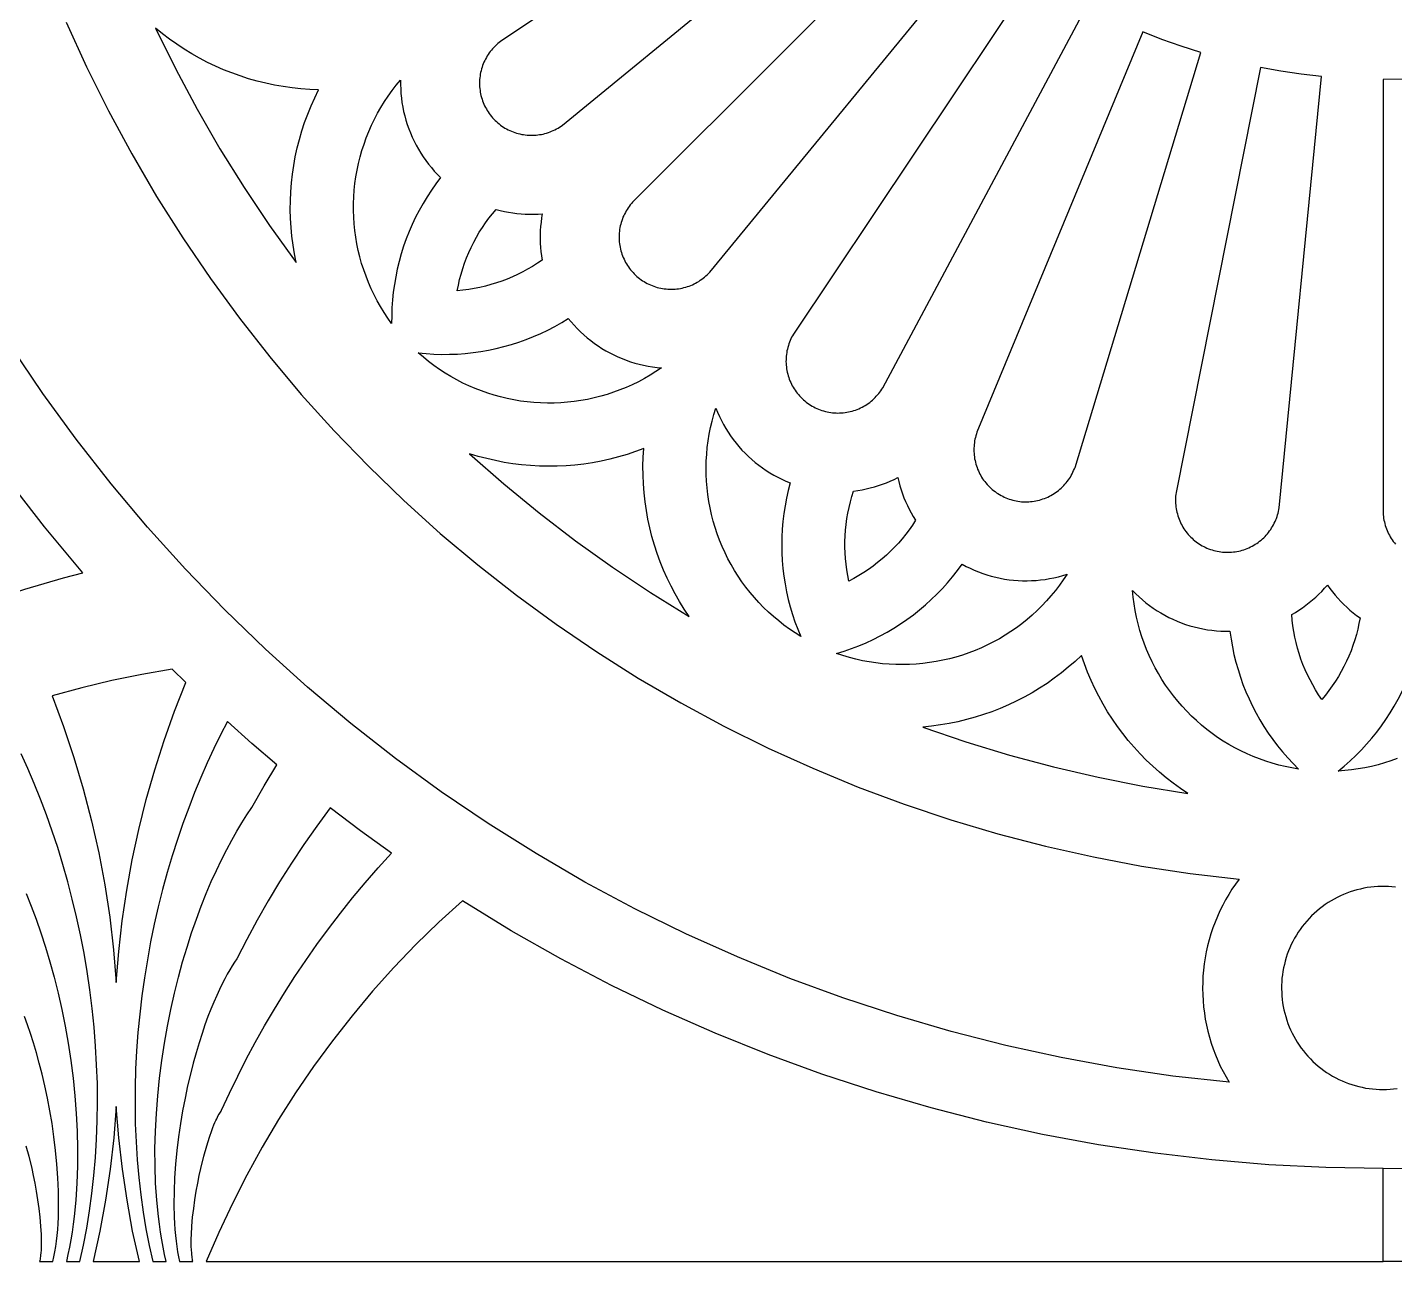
# Model space of a CAD drawing. Header units: millimetres. Extents: x 4241 to 4790, y 640 to 1600.
# Drawn here: x 4343.6 to 4516.7, y 1087.1 to 1243.5 of the extents above; entities that cross this region are included whole.
import ezdxf

# ---------------------------------------------------------------- set-up
doc = ezdxf.new("R2010")
doc.units = ezdxf.units.MM
doc.layers.add('Layer 05', color=12, linetype='Continuous', true_color=0xde0000)

msp = doc.modelspace()

# ---------------------------------------------------------------- linework, layer by layer
at = {"layer": 'Layer 05'}
for points in [[(4449.13, 1272.21), (4403.48, 1241.71)], [(4411.34, 1231.12), (4453.78, 1265.95)], [(4459.02, 1260.17), (4420.19, 1221.34)], [(4429.97, 1212.49), (4464.8, 1254.93)], [(4471.06, 1250.28), (4440.56, 1204.63)], [(4451.88, 1197.85), (4477.76, 1246.27)], [(4348.49, 1244.16), (4351.06, 1238.5), (4353.83, 1232.92), (4356.78, 1227.45), (4359.91, 1222.07), (4363.23, 1216.81), (4366.73, 1211.66), (4370.4, 1206.64), (4374.25, 1201.75), (4378.25, 1196.99), (4382.42, 1192.37), (4386.75, 1187.89), (4391.22, 1183.57), (4395.84, 1179.4), (4400.6, 1175.4), (4405.49, 1171.55), (4410.52, 1167.88), (4415.66, 1164.38), (4420.92, 1161.06), (4426.3, 1157.93), (4431.77, 1154.97), (4437.35, 1152.21), (4443.01, 1149.64), (4448.76, 1147.27), (4454.59, 1145.09), (4460.49, 1143.11), (4466.46, 1141.34), (4472.48, 1139.77), (4478.55, 1138.41), (4484.66, 1137.26), (4490.81, 1136.32), (4496.99, 1135.59)], [(4380.43, 1235.59), (4379.31, 1235.63), (4378.19, 1235.71), (4377.07, 1235.83), (4375.95, 1235.98), (4374.85, 1236.18), (4373.75, 1236.41), (4372.65, 1236.68), (4371.57, 1236.98), (4370.5, 1237.33), (4369.44, 1237.71), (4368.4, 1238.13), (4367.37, 1238.58), (4366.35, 1239.06), (4365.36, 1239.59), (4364.38, 1240.14), (4363.42, 1240.73), (4362.48, 1241.35), (4361.57, 1242), (4360.67, 1242.69), (4359.8, 1243.4)], [(4359.8, 1243.4), (4362.35, 1238.21), (4365.07, 1233.11), (4367.95, 1228.11), (4371.01, 1223.2), (4374.22, 1218.4), (4377.6, 1213.71)], [(4403.48, 1241.71), (4403.3, 1241.57), (4403.12, 1241.43), (4402.95, 1241.28), (4402.79, 1241.12), (4402.63, 1240.96), (4402.47, 1240.79), (4402.33, 1240.62), (4402.18, 1240.44), (4402.05, 1240.26), (4401.92, 1240.07), (4401.8, 1239.88), (4401.68, 1239.68), (4401.57, 1239.48), (4401.47, 1239.28), (4401.37, 1239.07), (4401.28, 1238.86), (4401.2, 1238.65), (4401.13, 1238.43), (4401.06, 1238.22), (4401.01, 1238), (4400.95, 1237.77), (4400.91, 1237.55), (4400.88, 1237.33), (4400.85, 1237.1), (4400.83, 1236.87), (4400.82, 1236.65), (4400.81, 1236.42), (4400.82, 1236.19), (4400.83, 1235.96), (4400.85, 1235.74), (4400.88, 1235.51), (4400.91, 1235.29), (4400.95, 1235.06), (4401, 1234.84), (4401.06, 1234.62), (4401.13, 1234.4), (4401.2, 1234.19), (4401.28, 1233.97), (4401.37, 1233.76), (4401.46, 1233.56), (4401.57, 1233.35), (4401.68, 1233.15), (4401.79, 1232.96), (4401.91, 1232.77), (4402.04, 1232.58), (4402.18, 1232.39), (4402.32, 1232.22), (4402.47, 1232.04), (4402.62, 1231.88), (4402.78, 1231.71), (4402.95, 1231.56), (4403.12, 1231.41), (4403.29, 1231.26), (4403.47, 1231.12), (4403.66, 1230.99), (4403.85, 1230.86), (4404.04, 1230.74), (4404.24, 1230.63), (4404.44, 1230.52), (4404.65, 1230.43), (4404.85, 1230.33), (4405.07, 1230.25), (4405.28, 1230.17), (4405.5, 1230.1), (4405.72, 1230.04), (4405.94, 1229.99), (4406.16, 1229.94), (4406.38, 1229.9), (4406.61, 1229.87), (4406.84, 1229.84), (4407.06, 1229.83), (4407.29, 1229.82), (4407.52, 1229.82), (4407.75, 1229.83), (4407.97, 1229.84), (4408.2, 1229.87), (4408.42, 1229.9), (4408.65, 1229.94), (4408.87, 1229.98), (4409.09, 1230.04), (4409.31, 1230.1), (4409.53, 1230.17), (4409.74, 1230.25), (4409.95, 1230.33), (4410.16, 1230.42), (4410.37, 1230.52), (4410.57, 1230.63), (4410.77, 1230.74), (4410.96, 1230.86), (4411.15, 1230.98), (4411.34, 1231.12)], [(4484.81, 1242.93), (4463.8, 1192.21)], [(4492.16, 1240.3), (4489.68, 1241.1), (4487.23, 1241.97), (4484.81, 1242.93)], [(4476.22, 1187.76), (4492.16, 1240.3)], [(4499.72, 1238.41), (4489.01, 1184.56)], [(4507.44, 1237.26), (4504.86, 1237.56), (4502.28, 1237.94), (4499.72, 1238.41)], [(4389.68, 1205.98), (4389.19, 1206.67), (4388.72, 1207.39), (4388.27, 1208.12), (4387.85, 1208.86), (4387.46, 1209.62), (4387.09, 1210.39), (4386.75, 1211.17), (4386.44, 1211.96), (4386.15, 1212.77), (4385.89, 1213.58), (4385.66, 1214.41), (4385.46, 1215.24), (4385.28, 1216.07), (4385.14, 1216.91), (4385.02, 1217.76), (4384.94, 1218.61), (4384.88, 1219.46), (4384.85, 1220.31), (4384.86, 1221.17), (4384.89, 1222.02), (4384.95, 1222.87), (4385.04, 1223.72), (4385.16, 1224.57), (4385.31, 1225.41), (4385.48, 1226.25), (4385.69, 1227.08), (4385.92, 1227.9), (4386.19, 1228.71), (4386.48, 1229.51), (4386.79, 1230.31), (4387.14, 1231.09), (4387.51, 1231.86), (4387.91, 1232.61), (4388.33, 1233.35), (4388.78, 1234.08), (4389.25, 1234.79), (4389.75, 1235.48), (4390.27, 1236.16), (4390.82, 1236.82)], [(4390.82, 1236.82), (4390.81, 1236.25), (4390.83, 1235.67), (4390.86, 1235.1), (4390.92, 1234.53), (4390.99, 1233.97), (4391.09, 1233.4), (4391.2, 1232.84), (4391.34, 1232.28), (4391.49, 1231.73), (4391.66, 1231.19), (4391.85, 1230.65), (4392.06, 1230.11), (4392.28, 1229.59), (4392.53, 1229.07), (4392.79, 1228.56), (4393.07, 1228.06), (4393.37, 1227.57), (4393.68, 1227.09), (4394.01, 1226.62), (4394.35, 1226.17), (4394.72, 1225.72), (4395.09, 1225.29), (4395.48, 1224.87), (4395.89, 1224.47)], [(4502.06, 1182.62), (4507.44, 1237.26)], [(4523.03, 1237.26), (4520.44, 1237.05), (4517.84, 1236.92), (4515.24, 1236.88)], [(4515.24, 1236.88), (4515.24, 1181.98)], [(4377.6, 1213.71), (4377.38, 1214.81), (4377.2, 1215.92), (4377.05, 1217.04), (4376.95, 1218.16), (4376.88, 1219.28), (4376.85, 1220.41), (4376.86, 1221.53), (4376.91, 1222.65), (4377, 1223.78), (4377.12, 1224.89), (4377.29, 1226.01), (4377.49, 1227.11), (4377.73, 1228.21), (4378, 1229.3), (4378.32, 1230.38), (4378.67, 1231.45), (4379.06, 1232.51), (4379.48, 1233.55), (4379.94, 1234.58), (4380.43, 1235.59)], [(4395.89, 1224.47), (4395.29, 1223.68), (4394.72, 1222.86), (4394.17, 1222.03), (4393.66, 1221.18), (4393.17, 1220.31), (4392.72, 1219.43), (4392.29, 1218.53), (4391.9, 1217.62), (4391.53, 1216.69), (4391.2, 1215.76), (4390.9, 1214.81), (4390.63, 1213.85), (4390.4, 1212.88), (4390.2, 1211.91), (4390.03, 1210.93), (4389.89, 1209.95), (4389.79, 1208.96), (4389.72, 1207.97), (4389.69, 1206.97), (4389.68, 1205.98)], [(4420.19, 1221.34), (4420.04, 1221.17), (4419.9, 1221), (4419.76, 1220.81), (4419.63, 1220.63), (4419.51, 1220.44), (4419.39, 1220.24), (4419.28, 1220.05), (4419.17, 1219.84), (4419.07, 1219.64), (4418.98, 1219.43), (4418.9, 1219.22), (4418.83, 1219), (4418.76, 1218.78), (4418.7, 1218.57), (4418.64, 1218.34), (4418.6, 1218.12), (4418.56, 1217.9), (4418.53, 1217.67), (4418.51, 1217.44), (4418.49, 1217.22), (4418.49, 1216.99), (4418.49, 1216.76), (4418.5, 1216.53), (4418.51, 1216.31), (4418.54, 1216.08), (4418.57, 1215.86), (4418.61, 1215.63), (4418.66, 1215.41), (4418.72, 1215.19), (4418.78, 1214.97), (4418.85, 1214.75), (4418.93, 1214.54), (4419.01, 1214.33), (4419.11, 1214.12), (4419.21, 1213.92), (4419.31, 1213.72), (4419.43, 1213.52), (4419.55, 1213.33), (4419.68, 1213.14), (4419.81, 1212.95), (4419.95, 1212.77), (4420.1, 1212.6), (4420.25, 1212.43), (4420.41, 1212.26), (4420.57, 1212.11), (4420.74, 1211.95), (4420.91, 1211.81), (4421.09, 1211.66), (4421.27, 1211.53), (4421.46, 1211.4), (4421.65, 1211.28), (4421.85, 1211.17), (4422.05, 1211.06), (4422.25, 1210.96), (4422.46, 1210.86), (4422.67, 1210.78), (4422.89, 1210.7), (4423.1, 1210.62), (4423.32, 1210.56), (4423.54, 1210.5), (4423.76, 1210.45), (4423.99, 1210.41), (4424.21, 1210.38), (4424.44, 1210.35), (4424.67, 1210.33), (4424.89, 1210.32), (4425.12, 1210.32), (4425.35, 1210.33), (4425.58, 1210.34), (4425.8, 1210.36), (4426.03, 1210.39), (4426.25, 1210.42), (4426.48, 1210.47), (4426.7, 1210.52), (4426.92, 1210.58), (4427.13, 1210.65), (4427.35, 1210.72), (4427.56, 1210.8), (4427.77, 1210.89), (4427.98, 1210.99), (4428.18, 1211.09), (4428.38, 1211.2), (4428.57, 1211.32), (4428.77, 1211.45), (4428.95, 1211.58), (4429.13, 1211.71), (4429.31, 1211.86), (4429.48, 1212), (4429.65, 1212.16), (4429.81, 1212.32), (4429.97, 1212.49)], [(4398, 1210.13), (4398.14, 1210.84), (4398.3, 1211.54), (4398.49, 1212.24), (4398.69, 1212.94), (4398.93, 1213.62), (4399.18, 1214.3), (4399.46, 1214.96), (4399.76, 1215.62), (4400.08, 1216.27), (4400.43, 1216.9), (4400.79, 1217.53), (4401.18, 1218.14), (4401.59, 1218.73), (4402.01, 1219.32), (4402.46, 1219.88), (4402.93, 1220.44)], [(4402.93, 1220.44), (4403.44, 1220.3), (4403.97, 1220.18), (4404.49, 1220.08), (4405.02, 1219.99), (4405.55, 1219.92), (4406.08, 1219.87), (4406.61, 1219.84), (4407.15, 1219.82), (4407.68, 1219.82), (4408.22, 1219.84), (4408.75, 1219.87)], [(4408.75, 1219.87), (4408.67, 1219.35), (4408.6, 1218.82), (4408.54, 1218.28), (4408.51, 1217.75), (4408.49, 1217.22), (4408.49, 1216.68), (4408.5, 1216.15), (4408.54, 1215.61), (4408.59, 1215.08), (4408.66, 1214.55), (4408.74, 1214.02)], [(4408.74, 1214.02), (4408.14, 1213.61), (4407.54, 1213.22), (4406.91, 1212.86), (4406.28, 1212.51), (4405.63, 1212.18), (4404.98, 1211.88), (4404.31, 1211.6), (4403.64, 1211.34), (4402.95, 1211.11), (4402.26, 1210.9), (4401.56, 1210.71), (4400.86, 1210.54), (4400.15, 1210.4), (4399.44, 1210.29), (4398.72, 1210.2), (4398, 1210.13)], [(4393.05, 1202.26), (4394.04, 1202.16), (4395.04, 1202.1), (4396.03, 1202.07), (4397.02, 1202.08), (4398.02, 1202.11), (4399.01, 1202.19), (4400, 1202.29), (4400.98, 1202.43), (4401.96, 1202.6), (4402.93, 1202.81), (4403.9, 1203.05), (4404.85, 1203.32), (4405.8, 1203.62), (4406.74, 1203.96), (4407.66, 1204.33), (4408.57, 1204.73), (4409.47, 1205.15), (4410.35, 1205.61), (4411.22, 1206.1), (4412.06, 1206.62)], [(4412.06, 1206.62), (4412.43, 1206.18), (4412.81, 1205.75), (4413.2, 1205.33), (4413.6, 1204.93), (4414.02, 1204.54), (4414.46, 1204.17), (4414.9, 1203.81), (4415.36, 1203.46), (4415.83, 1203.14), (4416.31, 1202.83), (4416.8, 1202.53), (4417.3, 1202.25), (4417.81, 1202), (4418.33, 1201.75), (4418.86, 1201.53), (4419.39, 1201.32), (4419.94, 1201.14), (4420.48, 1200.97), (4421.04, 1200.82), (4421.59, 1200.69), (4422.15, 1200.58), (4422.72, 1200.49), (4423.29, 1200.42), (4423.86, 1200.36)], [(4440.56, 1204.63), (4440.45, 1204.43), (4440.34, 1204.23), (4440.24, 1204.03), (4440.15, 1203.82), (4440.06, 1203.61), (4439.99, 1203.39), (4439.92, 1203.18), (4439.85, 1202.96), (4439.8, 1202.74), (4439.75, 1202.51), (4439.71, 1202.29), (4439.68, 1202.06), (4439.65, 1201.84), (4439.63, 1201.61), (4439.63, 1201.38), (4439.62, 1201.16), (4439.63, 1200.93), (4439.65, 1200.7), (4439.67, 1200.47), (4439.7, 1200.25), (4439.74, 1200.02), (4439.78, 1199.8), (4439.84, 1199.58), (4439.9, 1199.36), (4439.97, 1199.14), (4440.04, 1198.93), (4440.12, 1198.72), (4440.22, 1198.51), (4440.31, 1198.3), (4440.42, 1198.1), (4440.53, 1197.9), (4440.65, 1197.71), (4440.77, 1197.52), (4440.9, 1197.33), (4441.04, 1197.15), (4441.19, 1196.97), (4441.34, 1196.8), (4441.49, 1196.64), (4441.65, 1196.48), (4441.82, 1196.32), (4441.99, 1196.17), (4442.17, 1196.03), (4442.35, 1195.89), (4442.54, 1195.76), (4442.73, 1195.64), (4442.93, 1195.52), (4443.13, 1195.41), (4443.33, 1195.31), (4443.54, 1195.21), (4443.74, 1195.12), (4443.96, 1195.04), (4444.17, 1194.97), (4444.39, 1194.9), (4444.61, 1194.84), (4444.83, 1194.79), (4445.05, 1194.75), (4445.28, 1194.71), (4445.51, 1194.68), (4445.73, 1194.66), (4445.96, 1194.65), (4446.19, 1194.64), (4446.41, 1194.65), (4446.64, 1194.66), (4446.87, 1194.67), (4447.1, 1194.7), (4447.32, 1194.74), (4447.54, 1194.78), (4447.77, 1194.83), (4447.99, 1194.88), (4448.2, 1194.95), (4448.42, 1195.02), (4448.63, 1195.1), (4448.84, 1195.19), (4449.05, 1195.28), (4449.26, 1195.38), (4449.46, 1195.49), (4449.65, 1195.61), (4449.84, 1195.73), (4450.03, 1195.86), (4450.22, 1195.99), (4450.39, 1196.13), (4450.57, 1196.28), (4450.74, 1196.43), (4450.9, 1196.59), (4451.06, 1196.76), (4451.21, 1196.93), (4451.36, 1197.1), (4451.5, 1197.28), (4451.63, 1197.47), (4451.76, 1197.65), (4451.88, 1197.85)], [(4495.74, 1109.87), (4488.62, 1110.66), (4481.52, 1111.71), (4474.47, 1112.99), (4467.47, 1114.52), (4460.52, 1116.3), (4453.64, 1118.31), (4446.83, 1120.55), (4440.1, 1123.03), (4433.47, 1125.75), (4426.93, 1128.69), (4420.49, 1131.85), (4414.17, 1135.23), (4407.97, 1138.83), (4401.9, 1142.65), (4395.96, 1146.67), (4390.17, 1150.89), (4384.53, 1155.31), (4379.04, 1159.92), (4373.71, 1164.72), (4368.56, 1169.71), (4363.58, 1174.86), (4358.78, 1180.19), (4354.16, 1185.68), (4349.74, 1191.32), (4345.52, 1197.11), (4341.5, 1203.05)], [(4423.86, 1200.36), (4423.15, 1199.89), (4422.43, 1199.43), (4421.69, 1199.01), (4420.93, 1198.61), (4420.16, 1198.23), (4419.39, 1197.88), (4418.59, 1197.56), (4417.79, 1197.27), (4416.98, 1197), (4416.16, 1196.76), (4415.33, 1196.55), (4414.5, 1196.37), (4413.66, 1196.22), (4412.81, 1196.09), (4411.96, 1196), (4411.11, 1195.93), (4410.26, 1195.9), (4409.41, 1195.89), (4408.55, 1195.91), (4407.7, 1195.97), (4406.85, 1196.05), (4406, 1196.16), (4405.16, 1196.3), (4404.32, 1196.47), (4403.49, 1196.67), (4402.67, 1196.89), (4401.85, 1197.15), (4401.05, 1197.43), (4400.25, 1197.74), (4399.47, 1198.08), (4398.69, 1198.44), (4397.93, 1198.83), (4397.19, 1199.25), (4396.46, 1199.69), (4395.74, 1200.16), (4395.04, 1200.65), (4394.36, 1201.16), (4393.7, 1201.7), (4393.05, 1202.26)], [(4441.49, 1166.34), (4440.77, 1166.79), (4440.06, 1167.27), (4439.37, 1167.77), (4438.7, 1168.3), (4438.04, 1168.85), (4437.41, 1169.42), (4436.79, 1170.01), (4436.2, 1170.62), (4435.63, 1171.26), (4435.08, 1171.91), (4434.55, 1172.58), (4434.05, 1173.27), (4433.56, 1173.98), (4433.11, 1174.7), (4432.68, 1175.44), (4432.27, 1176.19), (4431.9, 1176.95), (4431.54, 1177.73), (4431.22, 1178.52), (4430.92, 1179.32), (4430.65, 1180.13), (4430.41, 1180.95), (4430.2, 1181.78), (4430.01, 1182.61), (4429.85, 1183.45), (4429.73, 1184.3), (4429.63, 1185.15), (4429.56, 1186), (4429.52, 1186.85), (4429.51, 1187.7), (4429.53, 1188.56), (4429.58, 1189.41), (4429.66, 1190.26), (4429.77, 1191.11), (4429.9, 1191.95), (4430.07, 1192.79), (4430.26, 1193.62), (4430.49, 1194.45), (4430.74, 1195.26)], [(4430.74, 1195.26), (4430.95, 1194.73), (4431.19, 1194.21), (4431.44, 1193.7), (4431.71, 1193.19), (4431.99, 1192.69), (4432.3, 1192.21), (4432.61, 1191.73), (4432.95, 1191.27), (4433.3, 1190.82), (4433.67, 1190.38), (4434.05, 1189.95), (4434.45, 1189.54), (4434.86, 1189.14), (4435.28, 1188.76), (4435.72, 1188.39), (4436.17, 1188.03), (4436.63, 1187.69), (4437.1, 1187.37), (4437.59, 1187.06), (4438.08, 1186.78), (4438.58, 1186.5), (4439.1, 1186.25), (4439.62, 1186.01), (4440.15, 1185.79)], [(4463.8, 1192.21), (4463.73, 1191.99), (4463.66, 1191.77), (4463.6, 1191.55), (4463.55, 1191.33), (4463.51, 1191.11), (4463.48, 1190.88), (4463.45, 1190.66), (4463.43, 1190.43), (4463.42, 1190.2), (4463.41, 1189.98), (4463.42, 1189.75), (4463.43, 1189.52), (4463.45, 1189.29), (4463.48, 1189.07), (4463.51, 1188.84), (4463.56, 1188.62), (4463.61, 1188.4), (4463.67, 1188.18), (4463.73, 1187.96), (4463.81, 1187.74), (4463.89, 1187.53), (4463.98, 1187.32), (4464.07, 1187.11), (4464.17, 1186.91), (4464.28, 1186.71), (4464.4, 1186.52), (4464.52, 1186.32), (4464.65, 1186.14), (4464.79, 1185.96), (4464.93, 1185.78), (4465.08, 1185.6), (4465.23, 1185.44), (4465.39, 1185.27), (4465.56, 1185.12), (4465.73, 1184.97), (4465.91, 1184.82), (4466.09, 1184.68), (4466.27, 1184.55), (4466.46, 1184.43), (4466.66, 1184.31), (4466.85, 1184.19), (4467.06, 1184.09), (4467.26, 1183.99), (4467.47, 1183.9), (4467.68, 1183.82), (4467.9, 1183.74), (4468.11, 1183.67), (4468.33, 1183.61), (4468.55, 1183.55), (4468.78, 1183.51), (4469, 1183.47), (4469.23, 1183.44), (4469.45, 1183.41), (4469.68, 1183.4), (4469.91, 1183.39), (4470.13, 1183.39), (4470.36, 1183.4), (4470.59, 1183.42), (4470.81, 1183.44), (4471.04, 1183.47), (4471.26, 1183.51), (4471.49, 1183.56), (4471.71, 1183.61), (4471.93, 1183.68), (4472.14, 1183.75), (4472.36, 1183.82), (4472.57, 1183.91), (4472.78, 1184), (4472.98, 1184.1), (4473.18, 1184.21), (4473.38, 1184.32), (4473.58, 1184.44), (4473.76, 1184.56), (4473.95, 1184.7), (4474.13, 1184.84), (4474.3, 1184.98), (4474.48, 1185.13), (4474.64, 1185.29), (4474.8, 1185.45), (4474.95, 1185.62), (4475.1, 1185.79), (4475.24, 1185.97), (4475.38, 1186.16), (4475.51, 1186.34), (4475.63, 1186.53), (4475.75, 1186.73), (4475.85, 1186.93), (4475.96, 1187.13), (4476.05, 1187.34), (4476.14, 1187.55), (4476.22, 1187.76)], [(4421.61, 1190.15), (4420.56, 1189.76), (4419.49, 1189.4), (4418.41, 1189.08), (4417.32, 1188.8), (4416.23, 1188.56), (4415.12, 1188.35), (4414.01, 1188.18), (4412.89, 1188.05), (4411.77, 1187.96), (4410.65, 1187.9), (4409.52, 1187.89), (4408.4, 1187.91), (4407.28, 1187.98), (4406.15, 1188.08), (4405.04, 1188.21), (4403.93, 1188.39), (4402.82, 1188.61), (4401.73, 1188.86), (4400.64, 1189.15), (4399.56, 1189.48)], [(4427.37, 1168.86), (4426.74, 1169.79), (4426.15, 1170.75), (4425.59, 1171.72), (4425.07, 1172.72), (4424.57, 1173.73), (4424.12, 1174.75), (4423.69, 1175.8), (4423.31, 1176.85), (4422.96, 1177.92), (4422.65, 1179), (4422.37, 1180.1), (4422.14, 1181.19), (4421.94, 1182.3), (4421.77, 1183.41), (4421.65, 1184.53), (4421.57, 1185.65), (4421.52, 1186.78), (4421.51, 1187.9), (4421.54, 1189.03), (4421.61, 1190.15)], [(4399.56, 1189.48), (4403.9, 1185.66), (4408.36, 1181.98), (4412.95, 1178.46), (4417.65, 1175.1), (4422.46, 1171.9), (4427.37, 1168.86)], [(4350.57, 1174.39), (4345.72, 1180.21), (4341.08, 1186.2)], [(4448.19, 1184.76), (4448.72, 1184.83), (4449.25, 1184.92), (4449.78, 1185.03), (4450.3, 1185.15), (4450.81, 1185.29), (4451.32, 1185.45), (4451.83, 1185.62), (4452.33, 1185.81), (4452.82, 1186.01), (4453.31, 1186.23), (4453.79, 1186.47)], [(4453.79, 1186.47), (4453.91, 1185.95), (4454.05, 1185.43), (4454.21, 1184.92), (4454.38, 1184.42), (4454.56, 1183.91), (4454.77, 1183.42), (4454.99, 1182.93), (4455.22, 1182.45), (4455.47, 1181.98), (4455.74, 1181.52), (4456.02, 1181.06)], [(4440.15, 1185.79), (4439.9, 1184.83), (4439.68, 1183.86), (4439.5, 1182.88), (4439.35, 1181.9), (4439.23, 1180.91), (4439.15, 1179.92), (4439.1, 1178.93), (4439.08, 1177.94), (4439.1, 1176.94), (4439.15, 1175.95), (4439.24, 1174.96), (4439.36, 1173.97), (4439.51, 1172.99), (4439.69, 1172.01), (4439.91, 1171.04), (4440.16, 1170.08), (4440.45, 1169.13), (4440.76, 1168.19), (4441.11, 1167.25), (4441.49, 1166.34)], [(4447.59, 1173.36), (4447.44, 1174.06), (4447.32, 1174.78), (4447.23, 1175.49), (4447.15, 1176.21), (4447.11, 1176.93), (4447.08, 1177.65), (4447.09, 1178.38), (4447.11, 1179.1), (4447.16, 1179.82), (4447.24, 1180.54), (4447.34, 1181.26), (4447.46, 1181.97), (4447.61, 1182.67), (4447.78, 1183.38), (4447.98, 1184.07), (4448.19, 1184.76)], [(4489.01, 1184.56), (4488.98, 1184.33), (4488.96, 1184.11), (4488.95, 1183.88), (4488.94, 1183.65), (4488.94, 1183.42), (4488.95, 1183.2), (4488.97, 1182.97), (4489, 1182.74), (4489.03, 1182.52), (4489.07, 1182.29), (4489.12, 1182.07), (4489.18, 1181.85), (4489.24, 1181.63), (4489.31, 1181.42), (4489.39, 1181.2), (4489.48, 1180.99), (4489.57, 1180.78), (4489.67, 1180.58), (4489.78, 1180.38), (4489.89, 1180.18), (4490.01, 1179.99), (4490.14, 1179.8), (4490.27, 1179.62), (4490.41, 1179.44), (4490.56, 1179.26), (4490.71, 1179.09), (4490.87, 1178.93), (4491.04, 1178.77), (4491.2, 1178.62), (4491.38, 1178.47), (4491.56, 1178.33), (4491.74, 1178.2), (4491.93, 1178.07), (4492.12, 1177.95), (4492.32, 1177.83), (4492.52, 1177.73), (4492.72, 1177.63), (4492.93, 1177.53), (4493.14, 1177.45), (4493.36, 1177.37), (4493.57, 1177.3), (4493.79, 1177.23), (4494.01, 1177.18), (4494.23, 1177.13), (4494.46, 1177.09), (4494.68, 1177.05), (4494.91, 1177.03), (4495.14, 1177.01), (4495.36, 1177), (4495.59, 1177), (4495.82, 1177), (4496.05, 1177.02), (4496.27, 1177.04), (4496.5, 1177.07), (4496.72, 1177.1), (4496.95, 1177.15), (4497.17, 1177.2), (4497.39, 1177.26), (4497.6, 1177.33), (4497.82, 1177.4), (4498.03, 1177.49), (4498.24, 1177.58), (4498.45, 1177.67), (4498.65, 1177.78), (4498.85, 1177.89), (4499.04, 1178.01), (4499.23, 1178.13), (4499.42, 1178.26), (4499.6, 1178.4), (4499.78, 1178.54), (4499.95, 1178.69), (4500.12, 1178.85), (4500.28, 1179.01), (4500.43, 1179.17), (4500.58, 1179.34), (4500.73, 1179.52), (4500.86, 1179.7), (4501, 1179.89), (4501.12, 1180.08), (4501.24, 1180.27), (4501.35, 1180.47), (4501.45, 1180.68), (4501.55, 1180.88), (4501.64, 1181.09), (4501.72, 1181.3), (4501.8, 1181.52), (4501.87, 1181.73), (4501.93, 1181.95), (4501.98, 1182.18), (4502.02, 1182.4), (4502.06, 1182.62)], [(4456.02, 1181.06), (4455.63, 1180.45), (4455.21, 1179.86), (4454.78, 1179.28), (4454.33, 1178.72), (4453.85, 1178.17), (4453.36, 1177.64), (4452.86, 1177.13), (4452.33, 1176.63), (4451.79, 1176.15), (4451.23, 1175.69), (4450.66, 1175.25), (4450.07, 1174.83), (4449.47, 1174.43), (4448.85, 1174.05), (4448.23, 1173.69), (4447.59, 1173.36)], [(4515.24, 1181.98), (4515.25, 1181.75), (4515.27, 1181.52), (4515.3, 1181.3), (4515.34, 1181.07), (4515.39, 1180.85), (4515.44, 1180.63), (4515.5, 1180.41), (4515.57, 1180.19), (4515.65, 1179.98), (4515.73, 1179.77), (4515.82, 1179.56), (4515.92, 1179.35), (4516.03, 1179.15), (4516.14, 1178.95), (4516.26, 1178.76), (4516.39, 1178.57), (4516.52, 1178.38), (4516.66, 1178.2), (4516.8, 1178.03)], [(4340.81, 1171.52), (4343.24, 1172.32), (4345.68, 1173.06), (4348.12, 1173.75), (4350.57, 1174.39)], [(4446.03, 1164.19), (4446.98, 1164.48), (4447.92, 1164.8), (4448.85, 1165.16), (4449.77, 1165.54), (4450.67, 1165.96), (4451.56, 1166.4), (4452.43, 1166.88), (4453.29, 1167.38), (4454.12, 1167.92), (4454.94, 1168.48), (4455.75, 1169.07), (4456.52, 1169.69), (4457.28, 1170.33), (4458.02, 1171), (4458.73, 1171.69), (4459.42, 1172.41), (4460.09, 1173.15), (4460.72, 1173.91), (4461.34, 1174.69), (4461.92, 1175.49)], [(4475.21, 1174.23), (4474.74, 1173.52), (4474.24, 1172.82), (4473.73, 1172.14), (4473.18, 1171.48), (4472.62, 1170.84), (4472.03, 1170.22), (4471.42, 1169.62), (4470.79, 1169.04), (4470.15, 1168.49), (4469.48, 1167.95), (4468.8, 1167.44), (4468.09, 1166.95), (4467.38, 1166.49), (4466.64, 1166.05), (4465.9, 1165.64), (4465.13, 1165.26), (4464.36, 1164.9), (4463.57, 1164.56), (4462.77, 1164.26), (4461.97, 1163.98), (4461.15, 1163.73), (4460.33, 1163.51), (4459.49, 1163.32), (4458.66, 1163.15), (4457.81, 1163.02), (4456.96, 1162.91), (4456.11, 1162.83), (4455.26, 1162.79), (4454.41, 1162.77), (4453.55, 1162.78), (4452.7, 1162.82), (4451.85, 1162.89), (4451, 1162.99), (4450.16, 1163.12), (4449.32, 1163.27), (4448.48, 1163.46), (4447.66, 1163.68), (4446.84, 1163.92), (4446.03, 1164.19)], [(4461.92, 1175.49), (4462.43, 1175.22), (4462.94, 1174.97), (4463.46, 1174.74), (4463.99, 1174.52), (4464.53, 1174.32), (4465.07, 1174.14), (4465.62, 1173.98), (4466.18, 1173.84), (4466.74, 1173.72), (4467.3, 1173.61), (4467.87, 1173.53), (4468.43, 1173.47), (4469.01, 1173.42), (4469.58, 1173.4), (4470.15, 1173.39), (4470.72, 1173.41), (4471.29, 1173.44), (4471.86, 1173.49), (4472.43, 1173.57), (4473, 1173.66), (4473.56, 1173.77), (4474.11, 1173.91), (4474.67, 1174.06), (4475.21, 1174.23)], [(4503.67, 1169.12), (4504.13, 1169.39), (4504.58, 1169.68), (4505.03, 1169.98), (4505.46, 1170.29), (4505.88, 1170.62), (4506.3, 1170.96), (4506.7, 1171.31), (4507.09, 1171.68), (4507.47, 1172.05), (4507.83, 1172.44), (4508.18, 1172.85)], [(4508.18, 1172.85), (4508.5, 1172.41), (4508.82, 1171.99), (4509.16, 1171.57), (4509.51, 1171.17), (4509.88, 1170.78), (4510.25, 1170.4), (4510.64, 1170.04), (4511.04, 1169.68), (4511.46, 1169.34), (4511.88, 1169.01), (4512.31, 1168.7)], [(4504.53, 1149.54), (4503.69, 1149.68), (4502.85, 1149.85), (4502.02, 1150.05), (4501.2, 1150.28), (4500.38, 1150.54), (4499.58, 1150.82), (4498.78, 1151.13), (4498, 1151.47), (4497.23, 1151.84), (4496.47, 1152.23), (4495.72, 1152.65), (4494.99, 1153.09), (4494.28, 1153.56), (4493.58, 1154.06), (4492.9, 1154.57), (4492.24, 1155.11), (4491.6, 1155.68), (4490.97, 1156.26), (4490.37, 1156.86), (4489.79, 1157.49), (4489.23, 1158.14), (4488.69, 1158.8), (4488.18, 1159.48), (4487.69, 1160.18), (4487.22, 1160.9), (4486.78, 1161.63), (4486.37, 1162.38), (4485.98, 1163.14), (4485.62, 1163.91), (4485.28, 1164.7), (4484.97, 1165.49), (4484.69, 1166.3), (4484.44, 1167.11), (4484.21, 1167.94), (4484.02, 1168.77), (4483.85, 1169.61), (4483.71, 1170.45), (4483.6, 1171.3), (4483.52, 1172.15)], [(4483.52, 1172.15), (4483.92, 1171.74), (4484.34, 1171.35), (4484.77, 1170.97), (4485.21, 1170.6), (4485.66, 1170.25), (4486.13, 1169.92), (4486.61, 1169.6), (4487.09, 1169.31), (4487.59, 1169.02), (4488.1, 1168.76), (4488.61, 1168.51), (4489.14, 1168.28), (4489.67, 1168.07), (4490.21, 1167.87), (4490.75, 1167.7), (4491.31, 1167.55), (4491.86, 1167.41), (4492.42, 1167.29), (4492.99, 1167.19), (4493.55, 1167.12), (4494.12, 1167.06), (4494.69, 1167.02), (4495.27, 1167), (4495.84, 1167)], [(4507.47, 1158.36), (4507.07, 1158.95), (4506.68, 1159.57), (4506.32, 1160.19), (4505.98, 1160.83), (4505.66, 1161.48), (4505.36, 1162.13), (4505.09, 1162.8), (4504.83, 1163.48), (4504.6, 1164.17), (4504.4, 1164.86), (4504.22, 1165.56), (4504.06, 1166.26), (4503.92, 1166.97), (4503.82, 1167.69), (4503.73, 1168.4), (4503.67, 1169.12)], [(4495.84, 1167), (4495.98, 1166.01), (4496.15, 1165.04), (4496.35, 1164.06), (4496.59, 1163.1), (4496.86, 1162.14), (4497.16, 1161.19), (4497.49, 1160.26), (4497.86, 1159.33), (4498.26, 1158.42), (4498.69, 1157.52), (4499.14, 1156.64), (4499.63, 1155.77), (4500.15, 1154.92), (4500.69, 1154.09), (4501.27, 1153.28), (4501.87, 1152.49), (4502.49, 1151.72), (4503.15, 1150.97), (4503.83, 1150.24), (4504.53, 1149.54)], [(4512.31, 1168.7), (4512.18, 1167.99), (4512.03, 1167.28), (4511.85, 1166.58), (4511.64, 1165.89), (4511.42, 1165.2), (4511.17, 1164.53), (4510.9, 1163.86), (4510.6, 1163.2), (4510.28, 1162.55), (4509.94, 1161.91), (4509.58, 1161.28), (4509.2, 1160.67), (4508.8, 1160.07), (4508.38, 1159.48), (4507.93, 1158.91), (4507.47, 1158.36)], [(4509.54, 1149.29), (4510.31, 1149.92), (4511.05, 1150.58), (4511.78, 1151.26), (4512.48, 1151.97), (4513.15, 1152.7), (4513.8, 1153.45), (4514.42, 1154.22), (4515.02, 1155.02), (4515.59, 1155.83), (4516.14, 1156.67), (4516.65, 1157.52), (4517.13, 1158.39), (4517.59, 1159.27), (4518.01, 1160.17), (4518.41, 1161.08), (4518.77, 1162.01), (4519.1, 1162.94), (4519.4, 1163.89), (4519.66, 1164.85), (4519.9, 1165.82)], [(4477.05, 1163.93), (4476.22, 1163.17), (4475.37, 1162.43), (4474.5, 1161.72), (4473.6, 1161.04), (4472.68, 1160.4), (4471.74, 1159.78), (4470.78, 1159.2), (4469.79, 1158.65), (4468.79, 1158.14), (4467.78, 1157.66), (4466.74, 1157.22), (4465.69, 1156.81), (4464.63, 1156.44), (4463.56, 1156.1), (4462.48, 1155.8), (4461.38, 1155.54), (4460.28, 1155.32), (4459.17, 1155.13), (4458.05, 1154.98), (4456.94, 1154.87)], [(4490.52, 1146.46), (4489.58, 1147.09), (4488.67, 1147.74), (4487.78, 1148.43), (4486.91, 1149.14), (4486.07, 1149.89), (4485.25, 1150.67), (4484.46, 1151.47), (4483.7, 1152.3), (4482.97, 1153.15), (4482.27, 1154.03), (4481.6, 1154.93), (4480.96, 1155.86), (4480.35, 1156.8), (4479.77, 1157.77), (4479.23, 1158.76), (4478.73, 1159.76), (4478.25, 1160.78), (4477.82, 1161.82), (4477.41, 1162.87), (4477.05, 1163.93)], [(4361.91, 1162.21), (4358.07, 1161.54), (4354.25, 1160.75), (4350.45, 1159.85), (4346.69, 1158.82)], [(4363.63, 1160.52), (4361.91, 1162.21)], [(4354.81, 1122.51), (4355.13, 1126.42), (4355.58, 1130.31), (4356.15, 1134.19), (4356.85, 1138.05), (4357.67, 1141.88), (4358.62, 1145.68), (4359.69, 1149.45), (4360.88, 1153.18), (4362.2, 1156.87), (4363.63, 1160.52)], [(4346.69, 1158.82), (4348.14, 1154.93), (4349.46, 1151), (4350.64, 1147.02), (4351.69, 1143), (4352.6, 1138.95), (4353.36, 1134.87), (4353.99, 1130.77), (4354.47, 1126.65), (4354.81, 1122.51)], [(4368.9, 1155.56), (4368.03, 1153.87), (4367.17, 1152.13), (4366.34, 1150.33), (4365.53, 1148.48), (4364.74, 1146.59), (4363.99, 1144.65), (4363.26, 1142.66), (4362.57, 1140.62), (4361.9, 1138.55), (4361.28, 1136.44), (4360.69, 1134.29), (4360.14, 1132.11), (4359.63, 1129.89), (4359.17, 1127.65), (4358.75, 1125.39), (4358.38, 1123.1), (4358.06, 1120.8), (4357.78, 1118.49), (4357.56, 1116.17), (4357.39, 1113.85), (4357.27, 1111.52), (4357.2, 1109.2), (4357.19, 1106.89), (4357.23, 1104.59), (4357.32, 1102.31), (4357.47, 1100.05), (4357.67, 1097.81), (4357.92, 1095.6), (4358.22, 1093.43), (4358.58, 1091.29), (4358.98, 1089.2), (4359.43, 1087.15)], [(4375.16, 1150.08), (4372, 1152.79), (4368.9, 1155.56)], [(4456.94, 1154.87), (4462.4, 1153), (4467.93, 1151.32), (4473.51, 1149.82), (4479.14, 1148.51), (4484.81, 1147.39), (4490.52, 1146.46)], [(4350.2, 1087.15), (4350.66, 1089.24), (4351.07, 1091.39), (4351.43, 1093.57), (4351.73, 1095.79), (4351.98, 1098.05), (4352.18, 1100.34), (4352.32, 1102.65), (4352.41, 1104.99), (4352.44, 1107.34), (4352.42, 1109.7), (4352.33, 1112.08), (4352.2, 1114.45), (4352.01, 1116.83), (4351.77, 1119.2), (4351.47, 1121.56), (4351.12, 1123.9), (4350.73, 1126.23), (4350.28, 1128.53), (4349.79, 1130.81), (4349.25, 1133.06), (4348.68, 1135.27), (4348.06, 1137.45), (4347.4, 1139.59), (4346.71, 1141.69), (4345.98, 1143.74), (4345.22, 1145.75), (4344.43, 1147.71), (4343.61, 1149.61), (4342.77, 1151.47)], [(4361.13, 1087.15), (4360.93, 1088.05), (4360.74, 1088.97), (4360.57, 1089.92), (4360.41, 1090.89), (4360.27, 1091.88), (4360.15, 1092.88), (4359.94, 1094.95), (4359.8, 1097.07), (4359.73, 1099.24), (4359.72, 1101.44), (4359.77, 1103.67), (4359.89, 1105.92), (4360.06, 1108.17), (4360.29, 1110.41), (4360.58, 1112.63), (4360.91, 1114.82), (4361.3, 1116.98), (4361.72, 1119.1), (4362.19, 1121.16), (4362.69, 1123.17), (4363.22, 1125.11), (4363.78, 1126.99), (4364.36, 1128.8), (4364.96, 1130.53), (4365.58, 1132.19), (4366.21, 1133.77), (4366.85, 1135.28), (4367.5, 1136.71), (4368.15, 1138.06), (4368.8, 1139.34), (4369.44, 1140.55), (4370.09, 1141.69), (4370.73, 1142.75), (4371.37, 1143.75), (4371.99, 1144.69), (4373.54, 1147.4), (4375.16, 1150.08)], [(4517.03, 1150.87), (4516.23, 1150.58), (4515.41, 1150.32), (4514.59, 1150.08), (4513.76, 1149.88), (4512.93, 1149.7), (4512.09, 1149.56), (4511.24, 1149.44), (4510.39, 1149.35), (4509.54, 1149.29)], [(4381.92, 1144.62), (4380.22, 1142.32), (4378.58, 1139.99), (4377.01, 1137.64), (4375.49, 1135.26), (4374.04, 1132.85), (4372.66, 1130.42), (4371.33, 1127.97), (4370.07, 1125.51), (4369.79, 1125.09), (4369.5, 1124.63), (4369.19, 1124.12), (4368.88, 1123.58), (4368.56, 1122.98), (4368.22, 1122.33), (4367.88, 1121.62), (4367.53, 1120.86), (4367.17, 1120.03), (4366.8, 1119.14), (4366.43, 1118.18), (4366.05, 1117.14), (4365.68, 1116.04), (4365.3, 1114.86), (4364.92, 1113.61), (4364.56, 1112.28), (4364.2, 1110.88), (4363.85, 1109.4), (4363.53, 1107.87), (4363.22, 1106.27), (4362.94, 1104.63), (4362.7, 1102.95), (4362.49, 1101.23), (4362.32, 1099.51), (4362.2, 1097.78), (4362.13, 1096.07), (4362.11, 1094.4), (4362.14, 1092.78), (4362.18, 1091.99), (4362.23, 1091.22), (4362.3, 1090.48), (4362.38, 1089.76), (4362.47, 1089.06), (4362.58, 1088.4), (4362.7, 1087.76), (4362.83, 1087.15)], [(4389.66, 1138.88), (4385.75, 1141.71), (4381.92, 1144.62)], [(4364.53, 1087.15), (4364.49, 1087.3), (4364.46, 1087.46), (4364.43, 1087.64), (4364.41, 1087.82), (4364.39, 1088.01), (4364.37, 1088.21), (4364.34, 1088.63), (4364.32, 1089.08), (4364.31, 1089.55), (4364.32, 1090.05), (4364.33, 1090.57), (4364.39, 1091.66), (4364.49, 1092.77), (4364.62, 1093.89), (4364.77, 1094.99), (4364.94, 1096.06), (4365.13, 1097.08), (4365.32, 1098.04), (4365.51, 1098.93), (4365.9, 1100.51), (4366.27, 1101.82), (4366.61, 1102.9), (4366.92, 1103.76), (4367.06, 1104.13), (4367.19, 1104.46), (4367.31, 1104.76), (4367.43, 1105.02), (4367.54, 1105.25), (4367.65, 1105.46), (4367.74, 1105.65), (4367.83, 1105.82), (4367.92, 1105.97), (4368, 1106.1), (4368.08, 1106.22), (4368.15, 1106.33), (4369.14, 1108.49), (4370.19, 1110.64), (4371.28, 1112.78), (4372.42, 1114.91), (4373.6, 1117.02), (4374.84, 1119.12), (4376.11, 1121.2), (4377.44, 1123.26), (4378.81, 1125.3), (4380.23, 1127.31), (4381.69, 1129.31), (4383.2, 1131.28), (4384.75, 1133.22), (4386.34, 1135.14), (4387.98, 1137.02), (4389.66, 1138.88)], [(4496.99, 1135.59), (4496.53, 1134.96), (4496.09, 1134.31), (4495.68, 1133.65), (4495.29, 1132.97), (4494.92, 1132.29), (4494.57, 1131.59), (4494.25, 1130.87), (4493.95, 1130.15), (4493.68, 1129.42), (4493.43, 1128.68), (4493.21, 1127.93), (4493.01, 1127.17), (4492.84, 1126.41), (4492.7, 1125.64), (4492.58, 1124.87), (4492.49, 1124.09), (4492.42, 1123.31), (4492.39, 1122.53), (4492.37, 1121.75), (4492.39, 1120.97), (4492.43, 1120.19), (4492.5, 1119.41), (4492.6, 1118.63), (4492.72, 1117.86), (4492.87, 1117.09), (4493.04, 1116.33), (4493.24, 1115.58), (4493.47, 1114.83), (4493.72, 1114.09), (4493.99, 1113.36), (4494.3, 1112.64), (4494.62, 1111.93), (4494.97, 1111.23), (4495.35, 1110.54), (4495.74, 1109.87)], [(4516.79, 1134.58), (4516.35, 1134.62), (4515.91, 1134.66), (4515.46, 1134.67), (4515.01, 1134.67), (4514.57, 1134.66), (4514.12, 1134.62), (4513.68, 1134.58), (4513.23, 1134.52), (4512.79, 1134.44), (4512.36, 1134.35), (4511.92, 1134.24), (4511.5, 1134.12), (4511.07, 1133.98), (4510.65, 1133.83), (4510.24, 1133.66), (4509.83, 1133.48), (4509.43, 1133.29), (4509.03, 1133.08), (4508.64, 1132.86), (4508.27, 1132.62), (4507.89, 1132.37), (4507.53, 1132.11), (4507.18, 1131.84), (4506.84, 1131.55), (4506.5, 1131.25), (4506.18, 1130.94), (4505.87, 1130.63), (4505.57, 1130.29), (4505.28, 1129.95), (4505, 1129.6), (4504.74, 1129.24), (4504.49, 1128.87), (4504.25, 1128.5), (4504.02, 1128.11), (4503.81, 1127.72), (4503.61, 1127.32), (4503.43, 1126.91), (4503.26, 1126.5), (4503.1, 1126.08), (4502.96, 1125.66), (4502.84, 1125.23), (4502.73, 1124.8), (4502.63, 1124.36), (4502.55, 1123.92), (4502.48, 1123.48), (4502.43, 1123.04), (4502.4, 1122.59), (4502.38, 1122.15), (4502.37, 1121.7), (4502.39, 1121.25), (4502.41, 1120.81), (4502.46, 1120.36), (4502.51, 1119.92), (4502.59, 1119.48), (4502.68, 1119.04), (4502.78, 1118.61), (4502.9, 1118.18), (4503.03, 1117.75), (4503.18, 1117.33), (4503.34, 1116.91), (4503.52, 1116.5), (4503.71, 1116.1), (4503.92, 1115.7), (4504.13, 1115.32), (4504.37, 1114.93), (4504.61, 1114.56), (4504.87, 1114.2), (4505.14, 1113.84), (4505.42, 1113.5), (4505.72, 1113.16), (4506.02, 1112.84), (4506.34, 1112.52), (4506.67, 1112.22), (4507.01, 1111.93), (4507.35, 1111.65), (4507.71, 1111.38), (4508.08, 1111.12), (4508.45, 1110.88), (4508.84, 1110.65), (4509.23, 1110.44), (4509.63, 1110.24), (4510.03, 1110.05), (4510.44, 1109.88), (4510.86, 1109.72), (4511.28, 1109.57), (4511.71, 1109.44), (4512.14, 1109.33), (4512.58, 1109.23), (4513.01, 1109.14), (4513.46, 1109.07), (4513.9, 1109.02), (4514.34, 1108.98), (4514.79, 1108.96), (4515.24, 1108.95), (4515.68, 1108.96), (4516.13, 1108.98), (4516.57, 1109.02), (4517.02, 1109.07)], [(4343.42, 1133.77), (4344.05, 1132.19), (4344.67, 1130.53), (4345.27, 1128.8), (4345.85, 1126.99), (4346.41, 1125.11), (4346.94, 1123.17), (4347.44, 1121.16), (4347.91, 1119.1), (4348.33, 1116.98), (4348.72, 1114.82), (4349.05, 1112.63), (4349.34, 1110.41), (4349.57, 1108.17), (4349.74, 1105.92), (4349.86, 1103.67), (4349.91, 1101.44), (4349.9, 1099.24), (4349.83, 1097.07), (4349.69, 1094.95), (4349.48, 1092.88), (4349.36, 1091.88), (4349.22, 1090.89), (4349.06, 1089.92), (4348.89, 1088.97), (4348.7, 1088.05), (4348.5, 1087.15)], [(4398.64, 1132.85), (4395.66, 1130.13), (4392.77, 1127.31), (4389.97, 1124.4), (4387.28, 1121.39), (4384.68, 1118.3), (4382.18, 1115.13), (4379.79, 1111.87), (4377.51, 1108.54), (4375.34, 1105.14), (4373.28, 1101.66), (4371.34, 1098.12), (4369.52, 1094.52), (4367.81, 1090.86), (4366.22, 1087.15)], [(4515.24, 1098.95), (4508, 1099.07), (4500.77, 1099.43), (4493.56, 1100.03), (4486.37, 1100.87), (4479.21, 1101.95), (4472.09, 1103.27), (4465.02, 1104.83), (4458.01, 1106.62), (4451.06, 1108.64), (4444.18, 1110.89), (4437.38, 1113.37), (4430.66, 1116.07), (4424.04, 1119), (4417.52, 1122.14), (4411.11, 1125.5), (4404.81, 1129.07), (4398.64, 1132.85)], [(4515.24, 1098.95), (4522.47, 1099.07), (4529.7, 1099.43), (4536.92, 1100.03), (4544.11, 1100.87), (4551.26, 1101.95), (4558.38, 1103.27), (4565.45, 1104.83), (4572.46, 1106.62), (4579.42, 1108.64), (4586.29, 1110.89), (4593.1, 1113.37), (4599.81, 1116.07), (4606.43, 1119), (4612.95, 1122.14), (4619.36, 1125.5), (4625.66, 1129.07), (4631.83, 1132.85)], [(4346.8, 1087.15), (4346.93, 1087.76), (4347.05, 1088.4), (4347.16, 1089.06), (4347.25, 1089.76), (4347.33, 1090.48), (4347.4, 1091.22), (4347.45, 1091.99), (4347.49, 1092.78), (4347.52, 1094.4), (4347.5, 1096.07), (4347.43, 1097.78), (4347.31, 1099.51), (4347.14, 1101.23), (4346.93, 1102.95), (4346.69, 1104.63), (4346.41, 1106.27), (4346.1, 1107.87), (4345.78, 1109.4), (4345.43, 1110.88), (4345.07, 1112.28), (4344.71, 1113.61), (4344.33, 1114.86), (4343.95, 1116.04), (4343.57, 1117.14), (4343.2, 1118.18)], [(4354.81, 1106.78), (4354.49, 1102.82), (4354.03, 1098.87), (4353.45, 1094.94), (4352.74, 1091.03), (4351.89, 1087.15)], [(4357.74, 1087.15), (4356.89, 1091.03), (4356.18, 1094.94), (4355.59, 1098.87), (4355.14, 1102.82), (4354.81, 1106.78)], [(4343.36, 1101.82), (4343.73, 1100.51), (4344.12, 1098.93), (4344.31, 1098.04), (4344.5, 1097.08), (4344.69, 1096.06), (4344.86, 1094.99), (4345.01, 1093.89), (4345.14, 1092.77), (4345.24, 1091.66), (4345.3, 1090.57), (4345.31, 1090.05), (4345.32, 1089.55), (4345.31, 1089.08), (4345.29, 1088.63), (4345.26, 1088.21), (4345.24, 1088.01), (4345.22, 1087.82), (4345.19, 1087.64), (4345.17, 1087.46), (4345.14, 1087.3), (4345.1, 1087.15)], [(4366.22, 1087.15), (4515.24, 1087.15), (4515.24, 1098.95)], [(4664.25, 1087.15), (4515.24, 1087.15), (4515.24, 1098.95)], [(4345.1, 1087.15), (4346.8, 1087.15)], [(4348.5, 1087.15), (4350.2, 1087.15)], [(4351.89, 1087.15), (4357.74, 1087.15)], [(4359.43, 1087.15), (4361.13, 1087.15)], [(4362.83, 1087.15), (4364.53, 1087.15)]]:
    msp.add_lwpolyline(points, dxfattribs=at)

doc.saveas('drawing.dxf')
